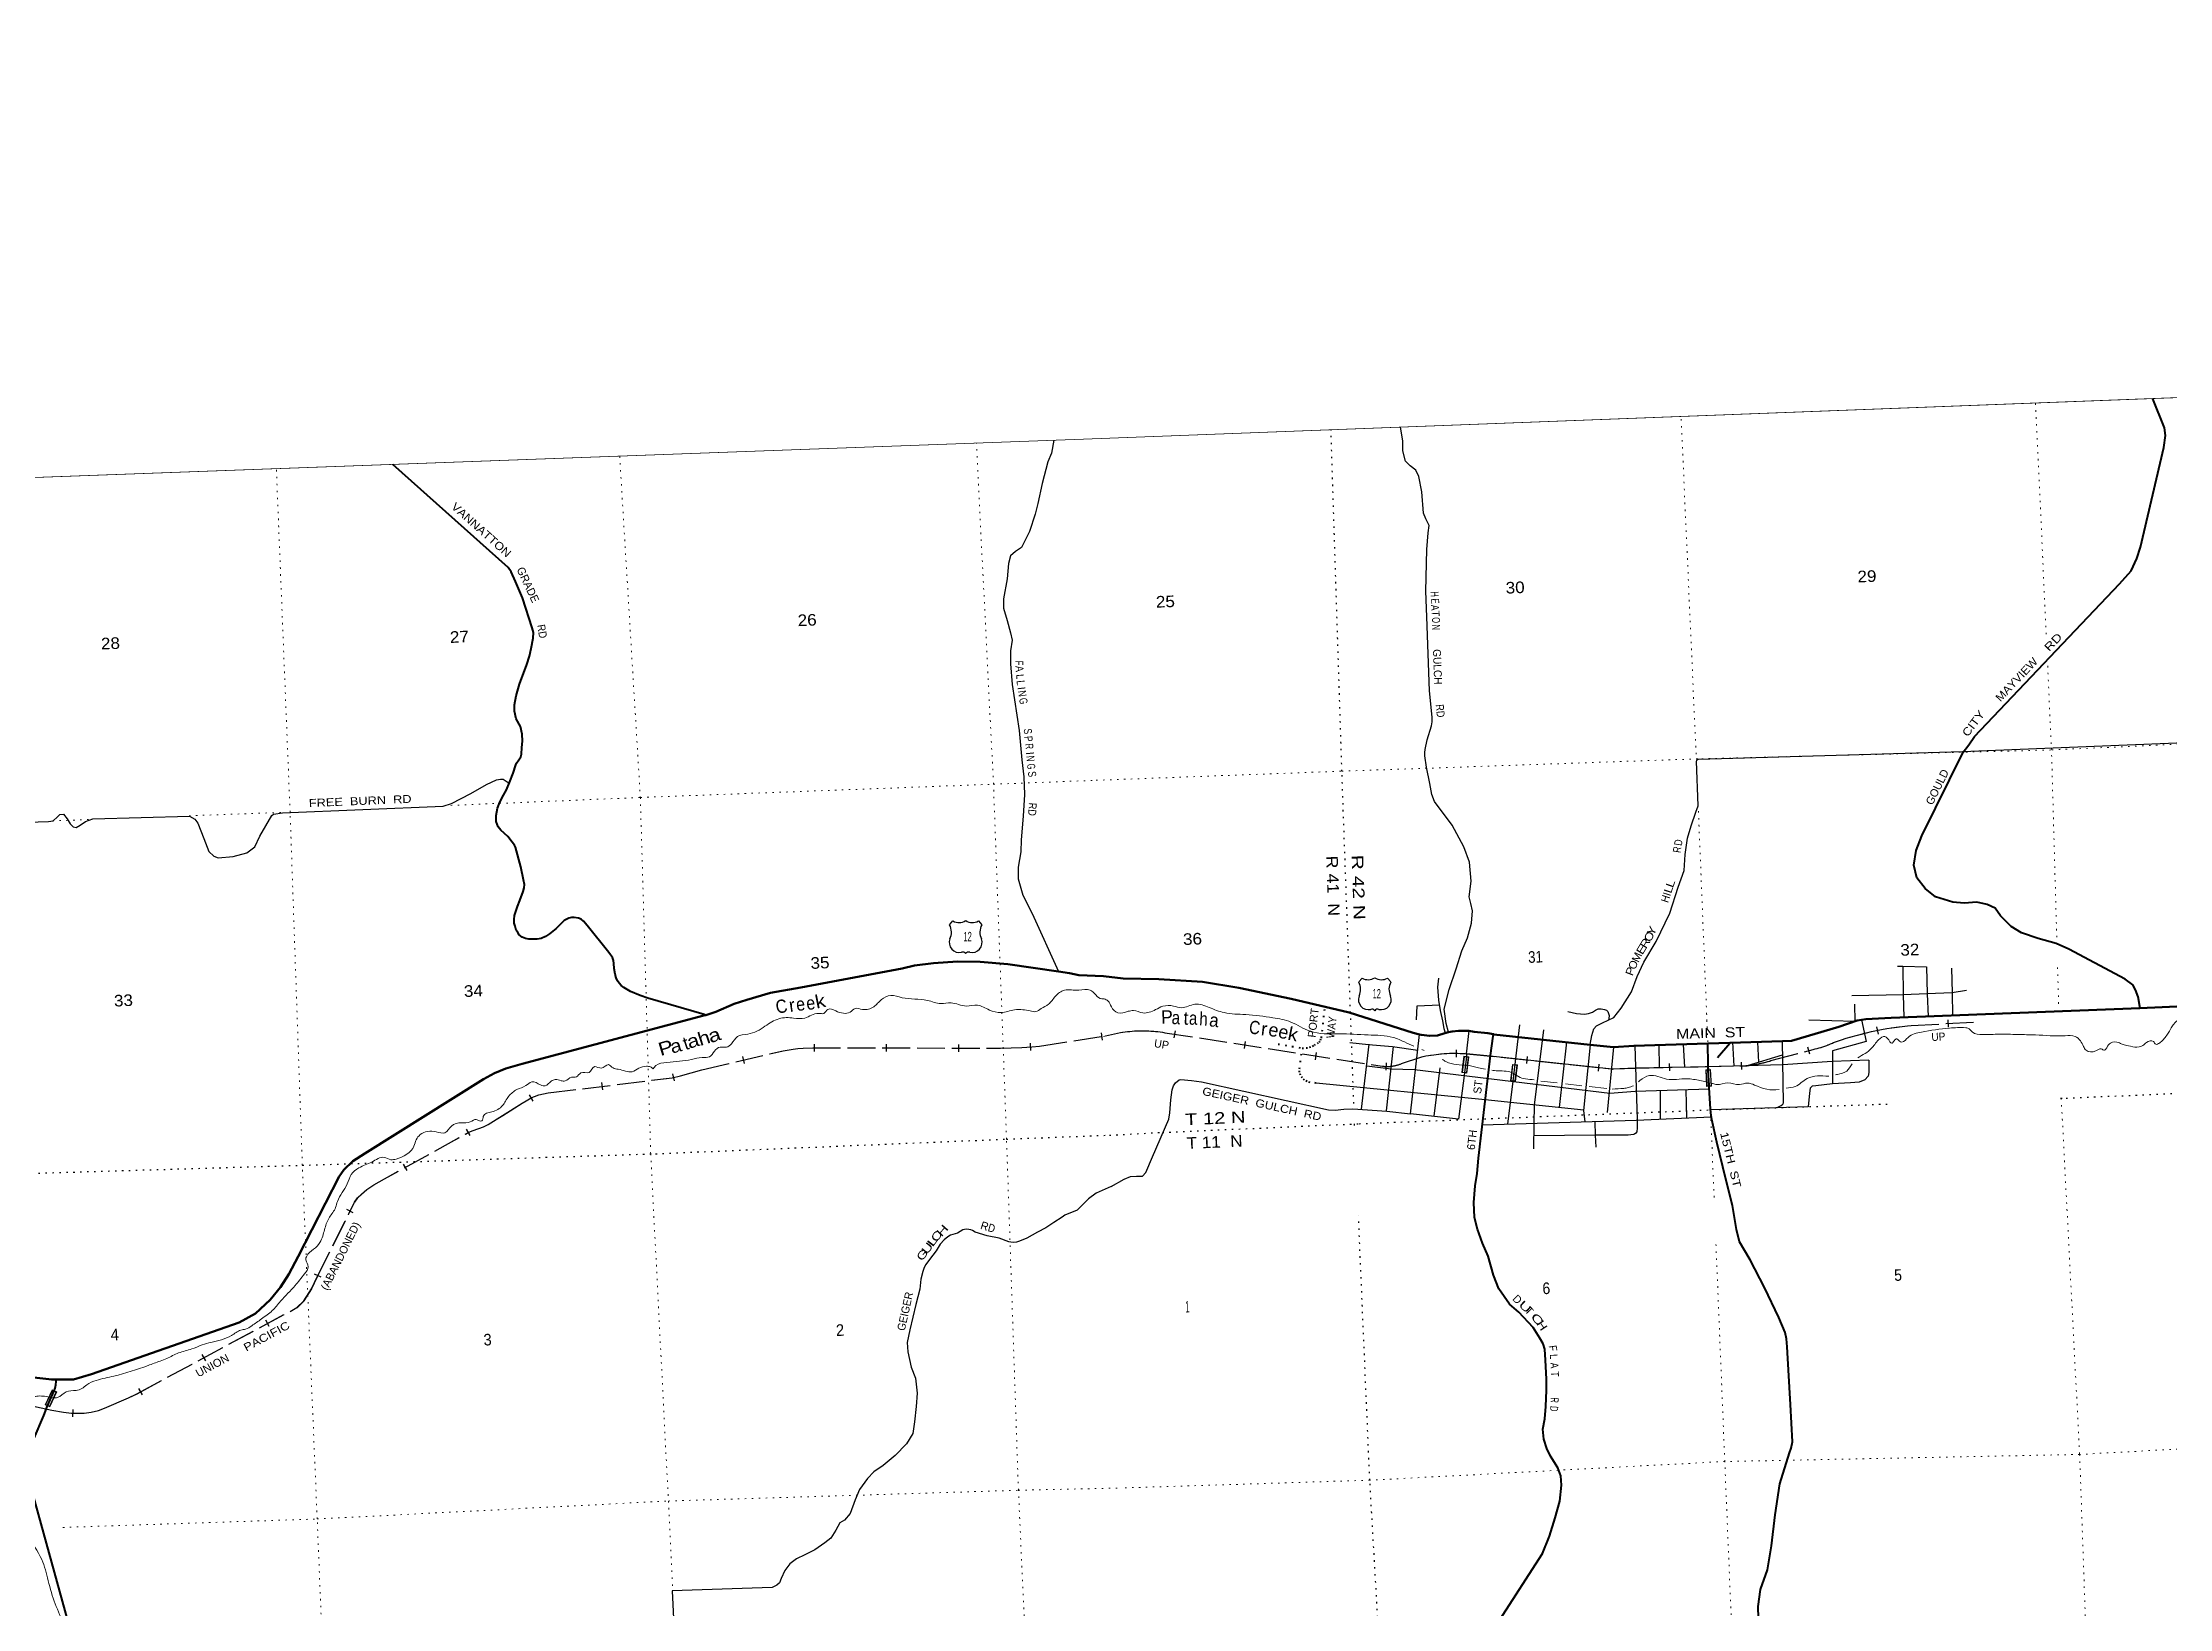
# Model space of a CAD drawing. Header units: feet. Extents: x 757852 to 1040949, y -536576 to -344549.
# Drawn here: x 836829 to 868934, y -368176 to -344549 of the extents above; entities that cross this region are included whole.
import ezdxf
from ezdxf.enums import TextEntityAlignment as Align

# ---------------------------------------------------------------- set-up
doc = ezdxf.new("R2010")
doc.units = ezdxf.units.FT
doc.header["$LTSCALE"] = 70
doc.linetypes.add('DOTTED', pattern=[1.5, 0.3, -1.2])
doc.linetypes.add('LONG_DASHED', pattern=[7.5, 6, -1.5])
for name, color, linetype, lineweight in [('16', 7, 'Continuous', 25), ('20', 7, 'Continuous', 70), ('26', 7, 'Continuous', 40), ('29', 7, 'Continuous', 25), ('31', 7, 'Continuous', 13), ('34', 7, 'Continuous', 13), ('39', 7, 'Continuous', 13), ('4', 7, 'Continuous', 13), ('53', 7, 'DOTTED', 40), ('6', 7, 'DOTTED', 25), ('61', 7, 'Continuous', 13), ('63', 7, 'Continuous', 25), ('7', 7, 'DOTTED', 13)]:
    doc.layers.add(name, color=color, linetype=linetype, lineweight=lineweight)
for name, color, linetype in [('27', 7, 'Continuous'), ('30', 7, 'Continuous'), ('41', 7, 'Continuous'), ('54', 7, 'Continuous')]:
    doc.layers.add(name, color=color, linetype=linetype)

msp = doc.modelspace()

# ---------------------------------------------------------------- linework, layer by layer
at = {"layer": '16'}
for p, q in [((850520.11, -357862.18), (850571.42, -357803.42)), ((850763.18, -357797.45), (850762.9, -357797.65)), ((850955.27, -357803.33), (851006.66, -357862.18)), ((856695.93, -358723.78), (856747.24, -358665.02)), ((856939, -358659.05), (856938.72, -358659.25)), ((857131.09, -358664.93), (857182.48, -358723.78))]:
    msp.add_line(p, q, dxfattribs=at)
for centre, radius, start, end in [((850327.13, -357972.81), 222.05, 332.97043, 29.75871), ((850662.5, -357645.76), 182.07, 239.97227, 303.45418), ((850864.28, -357646.26), 181.52, 236.33975, 300.08743), ((850864.27, -357645.76), 182.07, 236.54582, 236.59441), ((851199.63, -357972.81), 222.05, 150.24129, 207.02957), ((850666.32, -358127.71), 151.42, 159.09177, 283.81923), ((850860.44, -358127.71), 151.42, 256.18077, 20.90823), ((856842.14, -358989.31), 151.42, 159.09177, 283.81923), ((856502.95, -358834.41), 222.05, 332.97043, 29.75871), ((856838.32, -358507.36), 182.07, 239.97227, 303.45418), ((857040.1, -358507.86), 181.52, 236.33975, 300.08743), ((857040.09, -358507.36), 182.07, 236.54582, 236.59441), ((857036.26, -358989.31), 151.42, 256.18077, 20.90823), ((857375.45, -358834.41), 222.05, 150.24129, 207.02957)]:
    msp.add_arc(centre, radius, start, end, dxfattribs=at)
for centre, major_axis, start_param, end_param in [((850721.66, -358326.53), (-19.56, 51.67), 4.95877769, 6.28318531), ((850805.11, -358326.53), (19.56, 51.67), 0, 1.32637542), ((856897.48, -359188.13), (-19.56, 51.67), 4.95877769, 6.28318531), ((856980.93, -359188.13), (19.56, 51.67), 0, 1.32637542)]:
    msp.add_ellipse(centre, major_axis=major_axis, ratio=0.929097, start_param=start_param, end_param=end_param, dxfattribs=at)
at = {"layer": '20'}
for p, q in [((861964.1, -359651.41), (862300.75, -359641.03)), ((862300.75, -359641.03), (863091.43, -359616.65))]:
    msp.add_line(p, q, dxfattribs=at)
for points in [[(846840.7, -359222.69), (846991.67, -359175.53), (847269.82, -359053.23), (847460.08, -358990.94), (847819.31, -358885.35), (848274.07, -358805.89), (849807.16, -358520.22), (849992.08, -358474.23), (850280.06, -358442.01), (850638.57, -358414.86), (850982.31, -358418.5), (851399.78, -358455.23), (852166.34, -358567.24)], [(852166.34, -358567.24), (852329.75, -358591.12), (852473.04, -358619.78), (852843.2, -358637.25)], [(857612.86, -359515.26), (857517.02, -359488.51), (856550.75, -359181.92), (855675, -358975.6), (854887.32, -358814.22), (854337.35, -358722.31), (853676.74, -358680.8), (853139.88, -358670.83), (852843.2, -358637.25)], [(870515.43, -358911.65), (870507.28, -358910.6), (870372.54, -358907.62), (870175.98, -358917.02), (869919.18, -358980.95), (869646.4, -359047.5), (869382.37, -359079.54), (868826.73, -359104.45), (868488.95, -359117.48)], [(837036.76, -364722.66), (837293.64, -364722.96), (837569.39, -364638.97), (839797.14, -363863.61), (840044.44, -363724.52), (840264.89, -363520.21), (840419.66, -363330.72), (840548.01, -363134.3), (840689.45, -362866.95), (841305.61, -361658.72), (841377.68, -361557.16), (841510.75, -361424.88), (841692.88, -361312.66), (843485.96, -360187.63), (843653.06, -360100.17), (843822.84, -360028.68), (844071.02, -359957.92), (846813.18, -359231.29), (846840.7, -359222.69)], [(864288.17, -359294.99), (864350.72, -359284.77), (864731.65, -359262.4), (868488.95, -359117.48)], [(858053.93, -359481.69), (857995.07, -359493.52), (857886.74, -359531.84), (857767.69, -359538.26), (857641.22, -359523.17), (857612.86, -359515.26)], [(858728.9, -359512.38), (858643.51, -359497.18), (858441.32, -359474.07), (858359.5, -359459.72), (858204.47, -359459.63), (858106.26, -359471.18), (858053.93, -359481.69)], [(860187.65, -359669.52), (858737.27, -359513.87), (858728.9, -359512.38)], [(863091.43, -359616.65), (863229.76, -359612.38), (863941.23, -359402.69), (864222.91, -359305.65), (864288.17, -359294.99)], [(861964.1, -359651.41), (860847.46, -359685.85), (860540.85, -359707.43), (860187.65, -359669.52)], [(837036.76, -364722.66), (836968.13, -364722.58), (833877.51, -364380.07), (833513.94, -364335.04), (833370.76, -364290.1), (833240.36, -364231.94), (833227.52, -364224.82)]]:
    msp.add_lwpolyline(points, dxfattribs=at)
at = {"layer": '26'}
for points in [[(868488.95, -359117.48), (868484.96, -359093.06), (868461.17, -358947.3), (868423.07, -358842.18), (868382.09, -358767.33), (868268.34, -358681.14), (867805.02, -358435.19), (867415.58, -358230.69), (867225.44, -358143.35), (866953.34, -358067.13), (866699.07, -357984.21), (866544.67, -357885.47), (866383.92, -357724.65), (866303.31, -357611.08), (866182.59, -357553.29), (866026.59, -357518.95), (865834.27, -357534.22), (865664.89, -357518.47), (865404.75, -357439.79), (865249.37, -357314.96), (865118.65, -357151), (865077.46, -356963.57), (865111.32, -356741.15), (865195.34, -356516.84), (865819.21, -355256.99), (865905.44, -355145.19), (865989.06, -355017.4), (868179.3, -352715.57), (868354.74, -352517.98), (868444.35, -352335.69), (868496.14, -352162.86), (868849.61, -350657.84), (868877.02, -350477.89), (868860.62, -350361.9), (868684.34, -349926.54)], [(846840.7, -359222.69), (846813.92, -359214.81), (845966.12, -358965.32), (845852.11, -358929.9), (845704.91, -358869.74), (845601.83, -358807.72), (845562.09, -358777.91), (845532.77, -358742.26), (845507.46, -358704.66), (845487.09, -358659.73), (845471.46, -358606.58), (845459.11, -358520.15), (845453.97, -358445.97), (845447.87, -358400.49), (845431.73, -358353.32), (845404.42, -358314.83), (845375.86, -358276.34), (845048.11, -357873.9), (844992.86, -357806.44), (844958.1, -357776.64), (844918.68, -357758.7), (844853.99, -357749.36), (844813.47, -357751.2), (844772.18, -357762.85), (844731.52, -357778.51), (844701.33, -357798.01), (844656.97, -357842.1), (844581.79, -357917.65), (844482.63, -357996.22), (844419.29, -358038.6), (844356.97, -358065.85), (844296.38, -358078.33), (844242.99, -358078.68), (844167.26, -358078.33), (844120.04, -358069.78), (844069.8, -358049.16), (844025.16, -358011.44), (844002.76, -357978.4), (843980.41, -357939.91), (843963.03, -357880.32), (843949.38, -357834.38), (843948.13, -357778.51), (843953.1, -357722.65), (843997.03, -357582.32), (844035.43, -357492.24), (844082, -357357.57), (844100.22, -357302.41), (844101.75, -357254.19), (844088.59, -357180.35), (844046.21, -356985.08), (843966.14, -356691.59), (843952.19, -356661.28), (843919.99, -356612.37), (843850.17, -356528.84), (843745.74, -356434.71), (843707.43, -356384.04), (843675.89, -356302.93), (843674.08, -356212.52), (843697.6, -356102.95), (843731.9, -356011.03), (843785.75, -355906.21), (843832.51, -355823.82), (843876.08, -355713.4), (843930.42, -355572.38), (843973.31, -355445.91), (843984.15, -355422.16), (844020.32, -355369.53), (844046.22, -355326.56), (844057.05, -355287.56), (844064.86, -355186.69), (844072.75, -355087.83), (844070.44, -354985.38), (844043.47, -354869.89), (843980.23, -354751.91), (843955.27, -354636.34), (843953.38, -354543.92), (843975.71, -354406.25), (844028.52, -354229.1), (844136.69, -353935), (844181.5, -353806.44), (844204.84, -353692.86), (844234.35, -353534.78), (844238.9, -353452.14), (844221.9, -353382.48), (844076.09, -352926.15), (843969.24, -352679.3), (843902.98, -352537.31), (843857.9, -352468.84), (842118.64, -350913.3)], [(858821.59, -368354.51), (859469.07, -367349.09), (859573.73, -367085.81), (859663.81, -366809.01), (859732.73, -366557.12), (859755.8, -366315.01), (859748.6, -366176.56), (859699.79, -366053.75), (859592.77, -365878.85), (859538.24, -365764.29), (859488.76, -365623.41), (859475.01, -365471.14), (859505.33, -365315.2), (859518.4, -365127.74), (859533.29, -364881.91), (859531.13, -364717.13), (859516.43, -364432.21), (859506.02, -364261.71), (859478.81, -364184.75), (859429.47, -364095.72), (859328.99, -363934.64), (859111.51, -363707.6), (858972.34, -363586.17), (858812.89, -363352.93), (858732.83, -363146.85), (858649.83, -362862.49), (858566.06, -362664.59), (858487.78, -362452.42), (858442.96, -362275.18), (858434.53, -362050.33), (858453.21, -361798.33), (858486.49, -361614.13), (858503.92, -361382.28), (858684.88, -359831.48), (858725.07, -359540.16), (858728.9, -359512.38)], [(862738.29, -368501.73), (862725.04, -368148.39), (862761.48, -367887.68), (862866.94, -367592.21), (862929.72, -367229.98), (862980.62, -366765.67), (863051.37, -366294.59), (863196.58, -365826.73), (863223.75, -365758.26), (863242.66, -365662.16), (863212.29, -365098.95), (863203.07, -364927.84), (863162.83, -364229.73), (863152.22, -364109.66), (863134.56, -364011.65), (863039.62, -363784.02), (862823.9, -363335.77), (862607.14, -362913.69), (862442.4, -362646.47), (862399.14, -362457.1), (862339.44, -362097.47), (862240.11, -361699.12), (862102.66, -361141.38), (862027.44, -360796.4), (862015.45, -360744.58), (862005.37, -360636.4), (861986.9, -360322.64), (861985.69, -360296.58), (861971.72, -360047.42), (861969.74, -359954.2), (861964.26, -359659.77), (861964.1, -359651.41)], [(862111.59, -359861.61), (862296.84, -359645.59), (862300.75, -359641.03)], [(836904.42, -365116.83), (837005.87, -364891.15), (837020.36, -364853.08), (837031.76, -364802.34), (837035, -364750.73), (837036.76, -364722.66)], [(838323.34, -370411.69), (838318.81, -370386.32), (838291.63, -370330.12), (838097.07, -369961.32), (837999.37, -369788.48), (837860.99, -369651.54), (837731.22, -369528.31), (837584.31, -369379.67), (837452.42, -369181.78), (837413.17, -369085.26), (836685.77, -366461.68), (836621.21, -366217.08), (836601.48, -366034.93), (836618.53, -365867.32), (836664.34, -365714.59), (836700.05, -365608.53), (836846.38, -365266.58), (836904.42, -365116.83)]]:
    msp.add_lwpolyline(points, dxfattribs=at)
at = {"layer": '29'}
for p, q in [((856738.13, -360642.48), (856856.12, -359662.99)), ((857218.69, -359696.74), (857109.77, -360669.28)), ((859831.48, -359631.3), (859721.98, -360618.62)), ((860543.21, -359708.04), (860449.17, -360691.96)), ((861224.76, -359673.68), (861231.46, -360013.19)), ((861594.66, -359668.11), (861615.85, -360011.18)), ((862338.43, -359633.82), (862358, -359994.96)), ((863089.11, -359826.75), (862557.7, -359986.9)), ((862716.1, -359631.69), (862731.36, -359934.3)), ((857922.34, -360018.96), (857832.59, -360749.44)), ((858291.41, -360094.83), (858204.59, -360794.42)), ((861244.71, -360366.52), (861248.91, -360793.61)), ((861633.89, -360349.88), (861643.75, -360773.71)), ((858204.59, -360794.42), (857476.19, -360713.24))]:
    msp.add_line(p, q, dxfattribs=at)
for points in [[(852095.31, -350547.89), (852059.38, -350744.44), (852004.63, -350875.43), (851917.87, -351200.8), (851852.34, -351505.17), (851810.88, -351665.76), (851727.44, -351926.65), (851606.97, -352166.97), (851517.07, -352227.05), (851441.56, -352294.58), (851408.27, -352410.59), (851387.83, -352640.67), (851334.24, -352942.53), (851334.14, -353083.28), (851392.24, -353269.85), (851442.31, -353456.75), (851465.01, -353566.39), (851439.69, -353728.31), (851441.96, -353925.27), (851467.02, -354233.87), (851570.58, -354927.24), (851613.43, -355371.82), (851640.3, -355628.06), (851653.55, -355894.93), (851631.15, -356221.62), (851602.08, -356580.75), (851597.66, -356761.9), (851555.16, -356992.92), (851554.41, -357165.87), (851627.07, -357412.15), (851765.44, -357691.85), (852166.34, -358567.24)], [(858053.93, -359481.69), (858017.74, -359347.92), (857987.69, -359135.95), (858060.83, -358835.66), (858167.69, -358524.05), (858253.99, -358253.42), (858337.13, -358059.3), (858399.15, -357837.84), (858414.23, -357650.3), (858389.95, -357538.63), (858366.04, -357437), (858391.35, -357200.83), (858370.7, -356918.14), (858283.49, -356682.18), (858106.54, -356357.11), (857842.03, -356001.16), (857799.92, -355896.19), (857771.6, -355730.39), (857722.06, -355480.95), (857695.67, -355313.07), (857695.28, -355260.63), (857701.51, -355214.89), (857730.78, -355070.5), (857795.26, -354861), (857803.34, -354797), (857806.27, -354725.89), (857767.29, -354329.29), (857725.52, -353215.08), (857708.98, -352827.7), (857725.48, -352195.81), (857746.32, -351947.74), (857758.23, -351836.72), (857710.32, -351738), (857672.9, -351650.95), (857648.82, -351330.19), (857601.81, -351094.73), (857556.14, -351001.96), (857475.25, -350934.63), (857400.38, -350867.08), (857360.33, -350709.76), (857364.64, -350556.81), (857327.26, -350353.7)], [(860187.65, -359669.52), (860187.76, -359668.43), (860212.81, -359532.79), (860243.16, -359431.13), (860283.64, -359385.38), (860376.44, -359341.68), (860548.14, -359258.83), (860657.47, -359120.02), (860812.97, -358872.93), (860900.7, -358640.45), (860999.06, -358423.64), (861186.34, -358113.03), (861391.32, -357685.15), (861519.25, -357292.33), (861608.31, -357041.7), (861623.36, -356799.89), (861660.32, -356553.23), (861715.6, -356366.19), (861784.24, -356160.56), (861822.46, -356067.2), (861797.21, -355393.47), (861805.33, -355372.79), (861814.14, -355365.09), (861826.24, -355359.58), (865810.73, -355245.25), (875134.97, -354867.65)], [(835219.44, -356355.93), (836920.77, -356303.59), (836990.55, -356290.6), (837052.36, -356231.7), (837089.11, -356197.99), (837143.1, -356191.69), (837198.29, -356261.76), (837243.71, -356338.27), (837289.78, -356382.57), (837334.33, -356390.75), (837399.17, -356355.85), (837477.2, -356300.29), (837586.07, -356261.53), (839045.78, -356221.05), (839125.32, -356265.14), (839174.24, -356329.44), (839262.36, -356560.99), (839338.76, -356752.81), (839412.09, -356824.13), (839481.47, -356849.36), (839705.77, -356831.88), (839914.42, -356776.85), (840031.13, -356685.48), (840108.77, -356525.38), (840288.46, -356212.19), (840315.7, -356190.93), (840451.49, -356171.15), (842875.85, -356069.86), (843001.4, -356031.7), (843294.41, -355880.64), (843531.86, -355745.98), (843683.59, -355675.25), (843742.05, -355661.77), (843781.78, -355665.49), (843828.93, -355691.26), (843870.57, -355725.7)], [(864829.08, -358484.73), (864909.42, -358483.72), (865267.55, -358496.4), (865274.65, -358900.22), (865291.54, -359243.37)], [(864909.42, -358483.72), (864913.71, -358919.82), (864924.28, -359255.16)], [(865642.03, -358516.5), (865651.95, -358888.05), (865658.72, -359229.57)], [(857901.71, -358664.72), (857886.76, -358801.99), (857902.24, -359000.44), (857928.18, -359156.28), (857960.13, -359311.89), (857982.41, -359423.63), (858002.04, -359491.32)], [(865871.68, -358853.65), (865651.95, -358888.05), (865274.65, -358900.22), (864913.71, -358919.82), (864140.54, -358930.79)], [(857569.75, -359296.41), (857577.89, -359085.01), (857913.86, -359070.24)], [(859853.55, -359168.34), (859985.25, -359197.56), (860102.3, -359211.26), (860164.44, -359200.44), (860225.72, -359180.48), (860271.19, -359146.51), (860310.27, -359131.07), (860353.73, -359128.9), (860404.95, -359137.56), (860435.17, -359148.71), (860458.4, -359169.73), (860468.19, -359198.24), (860474.7, -359229.43), (860472.42, -359275.75), (860467.42, -359292.89)], [(864181.4, -359055.91), (864187.23, -359318.03), (863493.35, -359300.91)], [(852961.07, -361809.57), (853156.93, -361697.87), (853253.89, -361658.03), (853344.1, -361652.63), (853434.55, -361653.25), (853482.75, -361599.17), (853584.3, -361360.13), (853828.23, -360792.07), (853842.83, -360699.04), (853859.6, -360503.4), (853877.96, -360349.92), (853900.01, -360292.78), (853928.5, -360245.97), (853985.13, -360201.78), (854008.83, -360196.23), (854170.18, -360212.28), (854323.57, -360230.64), (856242.23, -360653.08), (856338.91, -360659.49), (856472.97, -360644.4), (856605.4, -360639.42), (857118.93, -360670.38), (857476.19, -360713.24), (857612.86, -359515.26)], [(864396.05, -359904.28), (863844.2, -359923.01), (863096.53, -359971.22), (861980.63, -360005.13), (860874.15, -360022.6), (860523.1, -360037.8), (858681.32, -359843.67), (858322.28, -359806.91), (858362.98, -359460.33)], [(858946.82, -360869.05), (859025.97, -360220.62), (859129.74, -359370.45)], [(859486.11, -359443.5), (859346.05, -360584.65), (859338.23, -360858.36), (859336.48, -361240.41)], [(864288.17, -359294.99), (864357.35, -359622.27), (863848.21, -359762.03), (863846.88, -360262.67)], [(856563.83, -359637.79), (856846.16, -359665.38), (857205.05, -359698.13), (857587.62, -359753.54)], [(858322.28, -359806.91), (858320.94, -359846.87), (858291.41, -360094.83)], [(860863.51, -359687.14), (860897.26, -360799.76), (860897.84, -360922.37), (860892.15, -360984.91), (860878.06, -361004.83), (860861.33, -361020.24), (860842.73, -361025.62), (860765.39, -361033.9), (860265.18, -361036.62), (859339.29, -361047.3)], [(860187.65, -359669.52), (860090.43, -360663.22), (860110.8, -360831.33)], [(864396.05, -359904.28), (864396.96, -360089.2), (864386.95, -360143.86), (864334.89, -360202.11), (864251.82, -360237.4), (864117.53, -360246.47), (863846.88, -360262.67), (863596.83, -360292.18), (863542.73, -360296.22), (863509.75, -360327.62), (863500.49, -360402.35), (863482.55, -360605.44), (862012.15, -360653.67)], [(863014.28, -360617.65), (863075.42, -360587.2), (863098.44, -360567.19), (863106.1, -360547.85), (863091.43, -359616.65)], [(861989.19, -360340.55), (860871.43, -360378.54), (860486.71, -360407.08), (857537.7, -360049.51), (857185.59, -360036.61), (856818.23, -359992.11)], [(860093.53, -360657.55), (858607.54, -360501.84), (856054.31, -360250.02)], [(862022.29, -360765.54), (860885.68, -360812.26), (858561.57, -360883.54)], [(860259.41, -360831.81), (860265.1, -361034.61), (860277.89, -361215.07)], [(852961.07, -361809.57), (852734.92, -361911.82), (852619.97, -361997.09), (852446.22, -362165.26), (852258.55, -362241.52), (852217.78, -362271.39), (852096.56, -362354.9), (851971.33, -362434.57), (851845.41, -362498.17), (851688.43, -362587.22), (851575.79, -362632.17), (851528.41, -362647.4), (851486.88, -362653.64), (851445.35, -362651.56), (851413.5, -362643.02), (851266.55, -362588.88), (851090.28, -362554.07), (850909.06, -362497.35), (850868.19, -362471.56), (850843.19, -362462.51), (850812.93, -362457.16), (850771.13, -362454.57), (850722.93, -362465.63), (850640.47, -362512.67), (850536.18, -362542.7), (850494.26, -362568.18), (850439.86, -362615.61), (850380.72, -362681.79), (850318.26, -362781.59), (850215.28, -362912.6), (850159.62, -362988.74), (850135.95, -363032.56), (850115.23, -363094.08), (850088.98, -363205.45), (850071.26, -363357), (850008.78, -363590.86), (849920.38, -363972.6), (849878.19, -364163.38), (849888.21, -364305.72), (849940.06, -364534.78), (850005.41, -364702.94), (850028.92, -364927.16), (850017.41, -365130.72), (849992.87, -365358.97), (849964.13, -365535.11), (849868.35, -365693.97), (849696.86, -365868.08), (849518.34, -366018.35), (849375.65, -366112.82), (849279.5, -366215.39), (849161.83, -366379.19), (849096.22, -366538.79), (849018.44, -366743.14), (848936.25, -366843.11), (848863.56, -366882.36), (848804.03, -366995.46), (848728.63, -367113.24), (848635.31, -367187.54), (848488.94, -367290.22), (848337.46, -367366.96), (848209.46, -367428.65), (848108.04, -367501.28), (848032.04, -367605.02), (847980.7, -367721.79), (847955.41, -367789.21), (847914.73, -367825.1), (847843.88, -367860.25), (846335, -367909.65), (846405.26, -369365.84)]]:
    msp.add_lwpolyline(points, dxfattribs=at)
at = {"layer": '31'}
for p, q in [((858255.32, -360091.19), (858284.3, -359842.88)), ((858284.3, -359842.88), (858358.8, -359851.57)), ((858987.64, -360214.75), (859016.44, -359966.41)), ((859062.14, -360223.39), (858987.64, -360214.75)), ((859016.44, -359966.41), (859090.94, -359975.05)), ((859090.94, -359975.05), (859062.14, -360223.39))]:
    msp.add_line(p, q, dxfattribs=at)
msp.add_lwpolyline([(858358.8, -359851.57), (858329.82, -360099.88), (858255.32, -360091.19)], dxfattribs=at)
for points in [[(858291.31, -359851.74), (858264.19, -360084.17), (858322.8, -360091.01), (858349.92, -359858.59)], [(859023.46, -359975.27), (858996.5, -360207.72), (859055.11, -360214.52), (859082.07, -359982.07)]]:
    msp.add_lwpolyline(points, close=True, dxfattribs=at)
at = {"layer": '34', "linetype": 'LONG_DASHED'}
for p, q in [((852844.51, -359544.12), (853099.03, -359487.66)), ((852844.51, -359544.12), (853099.03, -359487.66)), ((853771.76, -359489.8), (857053.61, -359995.33)), ((853771.76, -359489.8), (857053.61, -359995.33)), ((865034.28, -359383.13), (865983.62, -359328.62)), ((865034.28, -359383.13), (865983.62, -359328.62)), ((857344.44, -359956.62), (857632.7, -359857.69)), ((857344.44, -359956.62), (857632.7, -359857.69)), ((858322.51, -359806.83), (860514.27, -360036.35)), ((858322.51, -359806.83), (860514.27, -360036.35)), ((862918.54, -359911.82), (863556.84, -359742.9)), ((862918.54, -359911.82), (863556.84, -359742.9))]:
    msp.add_line(p, q, dxfattribs=at)
msp.add_lwpolyline([(860541.19, -360037.24), (860874.54, -360023.35), (862541.78, -359987.84)], dxfattribs=at)
msp.add_lwpolyline([(860541.19, -360037.24), (860874.54, -360023.35), (862541.78, -359987.84)], dxfattribs=at)
for centre, radius, start, end in [((853429.02, -361492.8), 2032.12, 80.28998, 99.34549), ((853429.02, -361492.8), 2032.12, 80.28998, 99.34549), ((865405.11, -363869.68), 4501.86, 94.72495, 110.01054), ((865405.11, -363869.68), 4501.86, 94.72495, 110.01054), ((858143.03, -362080.26), 2280.41, 85.49161, 102.9316), ((858143.03, -362080.26), 2280.41, 85.49161, 102.9316), ((863156.15, -358038.8), 1750.57, 283.23183, 293.87249), ((863156.15, -358038.8), 1750.57, 283.23183, 293.87249), ((857123.93, -359411.77), 587.77, 263.12891, 292.03432), ((857123.93, -359411.77), 587.77, 263.12891, 292.03432), ((860531.39, -359931.48), 106.3, 260.72595, 275.29237), ((860531.39, -359931.48), 106.3, 260.72595, 275.29237), ((862371.54, -358174.98), 1820.94, 274.89433, 287.48127), ((862371.54, -358174.98), 1820.94, 274.89433, 287.48127)]:
    msp.add_arc(centre, radius, start, end, dxfattribs=at)
at = {"layer": '39'}
for p, q in [((857646.7, -359743.33), (857683.86, -359759.85)), ((859443.52, -360217.67), (859694.13, -360246.42)), ((859818.04, -360260.92), (860065.92, -360289.36)), ((860174.08, -360298.63), (860443.43, -360329.54))]:
    msp.add_line(p, q, dxfattribs=at)
for points in [[(846045.21, -360031.7), (846087.48, -359985.69), (846252.18, -359936.53), (846626.06, -359892.66), (846783.5, -359861.9), (846897.57, -359851.07), (846970.4, -359767.58), (847058.21, -359705.57), (847154.73, -359707.55), (847228.92, -359656.17), (847316.78, -359547.91), (847475.97, -359511.05), (847734.15, -359391.61), (847837.75, -359322.91), (848056.18, -359261.44), (848164.99, -359268.93), (848335.73, -359267.78), (848543.71, -359196.7), (848622.1, -359197.42), (848681.83, -359136.6), (848801.35, -359159.72), (849019.06, -359176.7), (849095.17, -359123.23), (849206.33, -359138.66), (849375.38, -359097.37), (849493.41, -358989.85), (849631.44, -358927.75), (849803.62, -358960.72), (850185.07, -359000.97), (850390.1, -359050.66), (850542.28, -359038.22), (850773.38, -359086.81), (850941.61, -359073.7), (851121.49, -359146.56), (851295.93, -359185.47), (851501.16, -359144.67), (851625.6, -359141.44), (851738.85, -359158.8), (851819.76, -359171.48), (851904.14, -359123.69), (852012, -359060.84), (852119.33, -358937.7), (852254.17, -358847.57), (852471.21, -358848.49), (852641.87, -358845.34), (852818.64, -358979.73), (852855.29, -358978.83)], [(852856.17, -358979.05), (852911.37, -359007.11), (852963.06, -359099.66), (853058.82, -359188.54), (853218.74, -359166.44), (853294.69, -359155.55), (853438.65, -359190.34), (853629.69, -359140.94), (853738.32, -359090.62), (853900.92, -359086.52), (854024.44, -359112.03), (854221.43, -359060.4), (854440.23, -359108.46), (854664.18, -359186.49), (854990.74, -359214.43), (855402.47, -359263.28), (855672.12, -359327.53), (855962.68, -359467.39), (856400.12, -359505.23), (856838.81, -359522.91), (857217.99, -359560.93), (857389.32, -359628.88), (857530.51, -359691.67)], [(864228.8, -359866.1), (864434.11, -359727.29), (864543.28, -359597.18), (864639.79, -359545.3), (864715.11, -359624.9), (864742.09, -359648.01), (864778.86, -359610.44), (864820.02, -359582.76), (864857.49, -359617.54), (864894.13, -359630.23), (864987.96, -359560.36), (865189.84, -359478.39), (865613.63, -359420.24), (865858.57, -359415.05), (865892.98, -359421.8), (865957.37, -359477.68), (866115.6, -359517.97), (866362.48, -359510.7), (866641.98, -359516.28), (866913.45, -359522.16), (867360.02, -359535.53), (867511.11, -359545.93), (867589.84, -359609.32), (867637.3, -359695.99), (867675.59, -359752.85), (867822.67, -359763.41), (867903.96, -359734.22), (867952.87, -359752.48), (867987.63, -359714.99), (868045.26, -359644.47), (868169.59, -359637.78), (868218.72, -359662.07), (868285.69, -359679.66), (868413.23, -359705.02), (868531.01, -359684.51), (868589.47, -359636.07), (868691.42, -359622.19), (868729.12, -359662.99), (868782.69, -359644.89), (869065, -359296.53), (869151.93, -359257.08), (869305.98, -359239.22), (869553.13, -359185.7), (869708.88, -359159.74), (869818.13, -359179.76), (869918.31, -359171.98), (869997.03, -359074.53), (870173.42, -359039.2)], [(857955.6, -359891.97), (858013.26, -359925.08), (858343.68, -359980.38)], [(837000.06, -364999.71), (837051.92, -364994.52), (837186.84, -364906.41), (837334.68, -364886.11), (837421.91, -364858.31), (837495.84, -364800.91), (837638.99, -364735.85), (837906.47, -364670.35), (838421.94, -364510.61), (838603.92, -364442.63), (838702.77, -364404.29), (838883.56, -364320.99), (839080.08, -364260.95), (839238.38, -364200.9), (839371.65, -364161.01), (839680.53, -364058.98), (839822.45, -363977.1), (839893.41, -363960.72), (839986.21, -363911.59), (840133.59, -363807.88), (840297.35, -363682.33), (840422.9, -363540.41), (840641.53, -363303.29), (840782.85, -363128.44), (840838.53, -363019.53), (840803.71, -362908.39), (840832.9, -362831.47), (840951.05, -362733.29), (841030.97, -362627.38), (841091.3, -362437.85), (841160.17, -362273.74), (841252.96, -362126.36), (841280.26, -362033.56), (841427.64, -361771.55), (841489.12, -361626.87), (841603.48, -361527.55), (841800.75, -361440.83), (841986.67, -361370.68), (842086.55, -361404.68), (842166.53, -361395.29), (842435.53, -361198.98), (842469.67, -361103.04), (842530.72, -361026.07), (842772.06, -360983.75), (842903.27, -360998.34), (842999.5, -360897.77), (843152.08, -360847.12), (843286.21, -360835.44), (843375.03, -360797.52), (843426.18, -360819.5), (843460.37, -360820.07), (843481.56, -360750.82), (843609.39, -360685.12), (843772.06, -360587.79), (843864.67, -360449.18), (843986.97, -360347.51), (844125, -360285.41), (844213.15, -360231.43), (844347.64, -360276.04), (844416.59, -360291.24), (844507.98, -360219.03), (844569.32, -360196.34), (844656.41, -360212.78), (844718.84, -360216.19), (844813, -360161.96), (844887.12, -360156.83), (844954.79, -360093.66), (845079.14, -360088.43), (845163.84, -360000.42), (845265.31, -360024.3), (845369.5, -359969.65), (845439.97, -360020.97), (845519.13, -360039.76), (845729.67, -360077.15), (845829.93, -360024.67), (845945.24, -359995.69), (846005.92, -360005.21), (846045.21, -360031.7)], [(858343.68, -359980.38), (858505.05, -360019.17), (858608.12, -360037)], [(858706.85, -360054.08), (858743.7, -360060.46), (858979.59, -360081.75), (859083.93, -360134.06)], [(859083.93, -360134.06), (859107.93, -360151.1), (859215.7, -360185.25), (859347.11, -360200.33)], [(860918.23, -360229.61), (860941.5, -360211.05), (861085.34, -360135.28), (861342.49, -360187.94), (861647.78, -360184.5), (861847.7, -360211.17), (862039.71, -360256.81)], [(863149.27, -360325.92), (863285.67, -360299.85), (863465.67, -360180.93), (863790.59, -360146.14)], [(863895.72, -360124.77), (863923.88, -360119.05), (864062.6, -360067.59), (864142.56, -359956.87)], [(860524.66, -360338.94), (860697.96, -360328.74), (860766.77, -360316), (860842.81, -360289.77)], [(862038.91, -360256.65), (862103.15, -360271.93), (862266.93, -360245.67), (862444.71, -360271.15), (862566.42, -360248.48), (862670.03, -360278.76), (863040.98, -360346.61), (863044.61, -360345.92)], [(832712.11, -364434.03), (832834.36, -364471.38), (832925.55, -364463.67), (833030.19, -364441.86), (833275.83, -364443.75), (833314.04, -364460.13), (833363.17, -364487.42), (833461.43, -364509.26), (833625.19, -364542.01), (833748.65, -364564.45), (833856.22, -364590.08), (834070.18, -364613.25), (834569.67, -364737.02), (834956.91, -364819.25), (835217.44, -364898.77), (835553.29, -365001.27), (835747.47, -365079.56), (835890.05, -365077.58), (835952.73, -365087.01), (836002.67, -365175.39), (836063.23, -365277.41), (836078.73, -365359.19), (836134.26, -365437.29), (836265.9, -365461.91), (836338.32, -365559.4), (836364.69, -365803.6), (836354.61, -366041.29), (836409.45, -366246.09), (836375.24, -366340.03), (836318.58, -366521.36), (836392.09, -366787.71), (836589.31, -367081.03), (836817.3, -367437.39), (836913.16, -367757.08), (837020.39, -368108.47), (837150.51, -368430.75), (837224.78, -368715.16), (837232.3, -369036.56), (837252.68, -369186.51), (837317.9, -369256.16), (837375.5, -369287.91), (837408.4, -369401.14), (837495.79, -369520.12), (837654.38, -369611.98), (837807.45, -369716.13), (837929.45, -369845.71), (837952.46, -370057.89), (837999.99, -370184.57), (838151.25, -370341.08), (838221.95, -370492.93), (838364.15, -370557.98)], [(835140.13, -364875.89), (835222, -364816.14), (835345.48, -364742.58), (835461.81, -364737.69), (835580.26, -364782.97), (835653.99, -364816.07), (835723, -364785.01), (835775.8, -364750.62), (835854.56, -364807.63), (835924.47, -364893.16), (836012.41, -364929.67), (836161.42, -364937.48), (836276.51, -364950.74), (836355.83, -364973.54), (836462.66, -365029.37), (836542.89, -365025.99), (836609.42, -365031.24), (836719.79, -364980.35), (836811.8, -364970.44), (837000.06, -364999.71)]]:
    msp.add_spline(points, degree=3, dxfattribs=at)
at = {"layer": '4'}
for points in [[(757851.71, -353854.74), (789416.66, -352790.58), (820980.12, -351683.01), (852542.04, -350532.02), (884102.33, -349337.62), (915660.96, -348099.8), (947217.84, -346818.58), (978772.94, -345493.96), (1000559.5, -344549.37)], [(1039242.56, -525836.22), (1018370.82, -526769.91), (986566.33, -528148.83), (954759.98, -529484.01), (922951.82, -530775.43), (891141.91, -532023.1), (859330.32, -533227.02), (827517.11, -534387.17), (795702.32, -535503.56), (763886.04, -536576.2), (757851.71, -353854.74), (789416.66, -352790.58), (820980.12, -351683.01), (852542.04, -350532.02), (884102.33, -349337.62), (915660.96, -348099.8), (947217.84, -346818.58), (978772.94, -345493.96), (1000559.5, -344549.37)]]:
    msp.add_lwpolyline(points, dxfattribs=at)
at = {"layer": '53'}
msp.add_line((855481.97, -359660.15), (855842, -359720.19), dxfattribs=at)
for points in [[(855842, -359720.19), (855901.22, -359719.33), (855952.2, -359709.13), (855999.1, -359694.85), (856027.64, -359678.53), (856072.5, -359654.04), (856096.97, -359631.6), (856117.37, -359601), (856132.13, -359569.32), (856189.06, -359096.71)], [(856054.31, -360250.02), (855963.33, -360239.05), (855917.18, -360227.23), (855875.66, -360203.87), (855841.6, -360170.55), (855817.32, -360129.56), (855804.48, -360083.68), (855803.95, -360036.04), (855842, -359720.19)]]:
    msp.add_lwpolyline(points, dxfattribs=at)
at = {"layer": '6'}
for p, q in [((856634.09, -360887.09), (856632.85, -360858.29)), ((862136.03, -360649.23), (864672.01, -360565.3)), ((852932.27, -361034.36), (853747.34, -360992.55))]:
    msp.add_line(p, q, dxfattribs=at)
for points in [[(856621.56, -360556.38), (856442.45, -355543.12), (856278.14, -350392.9)], [(867291.45, -360478.6), (867375.18, -360475.83), (872651.21, -360250.58), (878172.59, -360030.53), (879467.46, -360162)], [(853732.07, -360993.23), (856704.16, -360861.66), (861999.39, -360653.8)], [(824849.85, -361958.91), (830095.11, -361782.47), (835403.93, -361647.61), (840749.93, -361489.06), (846083.22, -361314.97), (851380.38, -361094.13), (852932.27, -361034.36)], [(857171.37, -371558.23), (856863.64, -366240.78), (856692.69, -362253.79)]]:
    msp.add_lwpolyline(points, dxfattribs=at)
at = {"layer": '61'}
for p, q in [((862008.88, -360045.53), (862023.34, -360295.11)), ((862023.34, -360295.11), (861948.47, -360299.45)), ((837042.11, -364907.56), (836938.41, -365135.04)), ((836938.41, -365135.04), (836870.16, -365103.93))]:
    msp.add_line(p, q, dxfattribs=at)
for points in [[(861948.47, -360299.45), (861934.01, -360049.86), (862008.88, -360045.53)], [(836870.16, -365103.93), (836973.86, -364876.45), (837042.11, -364907.56)]]:
    msp.add_lwpolyline(points, dxfattribs=at)
for points in [[(861942.45, -360057.38), (861955.99, -360290.99), (862014.89, -360287.59), (862001.35, -360053.97)], [(836880.75, -365099.97), (836977.81, -364887.04), (837031.51, -364911.51), (836934.45, -365124.44)]]:
    msp.add_lwpolyline(points, close=True, dxfattribs=at)
at = {"layer": '63'}
for p, q in [((852829.92, -359601.27), (852812.5, -359492.04)), ((853911.8, -359568.14), (853928.64, -359458.82)), ((864541.09, -359508.88), (864519.64, -359400.37)), ((865599.34, -359404.27), (865593, -359293.84)), ((847425.02, -359954.31), (847400.01, -359846.57)), ((848482.31, -359770.23), (848482.57, -359659.62)), ((849570.14, -359772.85), (849570.41, -359662.24)), ((850657.98, -359775.47), (850658.25, -359664.86)), ((851748.77, -359758.01), (851741.6, -359647.63)), ((854971.91, -359728.8), (854988.75, -359619.48)), ((856044.65, -359896.68), (856061.49, -359787.36)), ((858172.13, -359856.2), (858173.49, -359745.6)), ((859234.25, -359956.1), (859245.77, -359846.09)), ((863503.88, -359812.26), (863475.58, -359705.33)), ((846369.3, -360217.38), (846345.47, -360109.37)), ((857112.26, -360052.92), (857114.69, -359942.34)), ((860313.86, -360071.78), (860325.38, -359961.77)), ((861391.5, -360065.85), (861389.14, -359955.27)), ((862477.1, -360045.34), (862474.74, -359934.76)), ((844234.88, -360520.29), (844179.5, -360424.55)), ((845285.03, -360351.85), (845271.67, -360242.05)), ((843283.83, -361042.41), (843230.29, -360945.62)), ((842331.9, -361568.93), (842278.36, -361472.14)), ((841519.43, -362205.81), (841420.44, -362156.46)), ((841034.03, -363179.35), (840935.04, -363130)), ((840251.18, -363923.81), (840198.77, -363826.4)), ((839293.17, -364439.2), (839240.77, -364341.79)), ((838335.17, -364954.59), (838282.77, -364857.18)), ((837286.08, -365283.86), (837289.24, -365173.3))]:
    msp.add_line(p, q, dxfattribs=at)
at = {"layer": '63', "linetype": 'LONG_DASHED', "lineweight": 13}
msp.add_lwpolyline([(833051.93, -364345.34), (836969.38, -365186.05), (837146.73, -365219.62), (837267.77, -365232.82), (837345.13, -365235.03), (837457.53, -365231.52), (837564.18, -365218.33), (837672.8, -365192.05), (837766.03, -365158.5), (838128.06, -365003.55), (838255.19, -364940.27), (840671.02, -363640.6), (840776.47, -363535.09), (840893.91, -363355.25), (840980.07, -363174.4), (841541.79, -362047.78), (841587.75, -361982.44), (841646.01, -361925.66), (841724.36, -361860.14), (841833.96, -361786.64), (843266.14, -360994.48), (843328.93, -360966.91), (843484.21, -360914.75), (843559, -360875.79), (843775.45, -360744.09), (844070.15, -360557.24), (844217.77, -360471.85), (844256.43, -360453.76), (844321.14, -360429.78), (844460.24, -360401.34), (846335.17, -360173.2), (846460.15, -360145.62), (846782.63, -360051.54), (848009.32, -359766.88), (848158.18, -359741.56), (848230.08, -359731.97), (848311.56, -359724.77), (848455.3, -359719.66), (851289.63, -359726.49), (851610.55, -359716.37), (851762.63, -359706.5), (851876.58, -359694.79), (852876.56, -359535.31)], dxfattribs=at)
at = {"layer": '63', "linetype": 'LONG_DASHED'}
for points in [[(833052.91, -364341.36), (836970.19, -365182.03), (837147.33, -365215.56), (837268.05, -365228.73), (837345.12, -365230.93), (837457.21, -365227.43), (837563.44, -365214.29), (837671.62, -365188.12), (837764.53, -365154.68), (838126.34, -364999.83), (838253.3, -364936.63), (840668.55, -363637.28), (840773.27, -363532.49), (840890.33, -363353.24), (840976.38, -363172.6), (841538.26, -362045.67), (841584.62, -361979.77), (841643.26, -361922.61), (841721.9, -361856.86), (841831.82, -361783.14), (843264.32, -360990.8), (843327.45, -360963.08), (843482.6, -360910.97), (843556.99, -360872.22), (843773.29, -360740.61), (844068.02, -360553.73), (844215.87, -360468.21), (844254.85, -360449.97), (844320.01, -360425.83), (844459.58, -360397.29), (846334.48, -360169.15), (846459.13, -360141.65), (846781.59, -360047.57), (848008.51, -359762.86), (848157.57, -359737.51), (848229.63, -359727.89), (848311.31, -359720.68), (848455.23, -359715.56), (851289.57, -359722.39), (851610.35, -359712.27), (851762.29, -359702.41), (851876.05, -359690.72), (852876.52, -359536.7)], [(852876.58, -359535.88), (853098.82, -359486.58), (853133.99, -359481), (853169.07, -359476.26), (853204.24, -359472.12), (853239.68, -359468.34), (853275.05, -359465.4), (853310.31, -359463.1), (853345.85, -359461.17), (853381.33, -359460.08), (853416.68, -359459.61), (853452.35, -359459.72), (853487.71, -359460.49), (853523.14, -359461.67), (853558.71, -359463.64), (853593.96, -359466.29), (853629.32, -359469.54), (853664.55, -359473.22), (853699.9, -359477.71), (853734.93, -359482.65), (853770.07, -359488.41), (853771.93, -359488.71), (857053.76, -359994.24), (857063.94, -359995.41), (857074.11, -359996.33), (857084.31, -359997.09), (857094.57, -359997.74), (857104.79, -359998.14), (857115, -359998.37), (857125.27, -359998.48), (857135.5, -359998.36), (857145.7, -359998.05), (857155.98, -359997.57), (857166.17, -359996.91), (857176.36, -359996.13), (857186.59, -359995.12), (857196.72, -359993.92), (857206.88, -359992.54), (857216.99, -359991.04), (857227.12, -359989.31), (857237.16, -359987.44), (857247.22, -359985.34), (857257.18, -359983.12), (857267.15, -359980.71), (857277.04, -359978.13), (857286.89, -359975.35), (857296.7, -359972.46), (857306.47, -359969.32), (857316.2, -359966.06), (857325.83, -359962.62), (857335.42, -359959.04), (857344.06, -359955.59), (857632.4, -359856.63), (857671.42, -359847.9), (857710.36, -359840.13), (857749.47, -359833.03), (857788.89, -359826.31), (857828.3, -359820.55), (857867.64, -359815.49), (857907.29, -359810.84), (857946.94, -359807.11), (857986.52, -359804.11), (858026.46, -359801.73), (858066.12, -359800.11), (858105.88, -359798.94), (858145.84, -359798.66), (858185.52, -359799.15), (858225.34, -359800.31), (858265.05, -359801.96), (858304.96, -359804.5), (858322.13, -359805.8), (858322.38, -359805.71), (860514.41, -360035.26), (860516.27, -360035.55), (860518.07, -360035.79), (860519.9, -360036), (860521.74, -360036.18), (860523.57, -360036.33), (860525.39, -360036.44), (860527.23, -360036.54), (860529.06, -360036.59), (860530.89, -360036.61), (860532.74, -360036.6), (860534.56, -360036.55), (860536.41, -360036.48), (860538.25, -360036.38), (860540.07, -360036.23), (860541.12, -360036.14), (860874.51, -360022.25), (862557.78, -359986.4)], [(862839.4, -359933.66), (862869.91, -359925.19), (862900.39, -359916.38), (862918.23, -359910.76), (863556.57, -359741.83), (863586.35, -359734.65), (863615.78, -359726.83), (863645.09, -359718.5), (863674.5, -359709.79), (863703.56, -359700.44), (863732.35, -359690.62), (863761.22, -359680.42), (863789.76, -359669.57), (863818.01, -359658.25), (863846.32, -359646.39), (863864.21, -359638.59), (863907.49, -359623.22), (863982.04, -359597.33), (864056.87, -359573.26), (864131.81, -359550.63), (864207.5, -359528.64), (864283.46, -359508.5), (864359.52, -359489.78), (864436.5, -359472.14), (864513.18, -359456.08), (864590.2, -359440.86), (864667.91, -359427.3), (864745.3, -359415.34), (864823.2, -359404.63), (864901.03, -359394.92), (864979.55, -359386.86), (865034.2, -359382.03), (865983.56, -359327.52)], [(862559.49, -359985.18), (862590, -359981.68), (862621.42, -359977.52), (862653, -359972.99), (862684.33, -359967.76), (862715.43, -359961.99), (862746.69, -359955.84), (862777.69, -359948.99), (862808.48, -359941.6), (862839.4, -359933.66)]]:
    msp.add_lwpolyline(points, dxfattribs=at)
at = {"layer": '7'}
for p, q in [((861793.91, -355393.67), (861562.58, -350195.07)), ((866913.86, -349993.5), (867074.13, -353478.43)), ((872527.77, -354978.6), (867142.99, -355223.07)), ((861982.39, -360047.45), (861792.08, -355351.99)), ((867142.99, -355223.07), (861792.33, -355358.1)), ((836978.05, -356292.48), (837591.73, -356269.87)), ((839039.8, -356216.53), (840443.36, -356164.82)), ((867245.71, -358505.76), (867262.65, -359111.26)), ((861953.12, -359325.26), (861946.91, -359172.15)), ((862009.16, -360707.89), (861992.51, -360297.13)), ((862060.44, -361973.54), (862011.63, -360769.11))]:
    msp.add_line(p, q, dxfattribs=at)
for points in [[(852625.99, -396287.14), (852548.18, -393240.96), (852337.37, -387857.03), (852176.08, -382551.44), (851989.43, -377168.5), (851805.36, -371751.27), (851559.46, -366392.94), (851380.38, -361094.13), (851182.88, -355739.8), (850925.3, -350589.49)], [(845540.67, -350791.95), (845852.69, -355939.9), (846008.87, -361315.31), (846275.9, -366554.89), (846340.31, -367904.22)], [(841983.94, -393583.75), (841800.26, -388225.91), (841599.07, -382831.52), (841379.27, -377520.35), (841188.95, -372145.61), (840974.83, -366826.16), (840749.93, -361489.06), (840565.56, -356160.32), (840358.23, -350984.56)], [(867096.07, -353955.47), (867153.07, -355194.79), (867237.18, -358201.08)], [(852733.34, -355680.59), (856442.45, -355543.12), (861792.33, -355358.1), (861824, -355357.13)], [(842887.56, -356063.51), (845852.69, -355939.9), (851182.88, -355739.8), (852733.34, -355680.59)], [(867300.72, -360471.92), (867300.83, -360475.83), (867578.77, -365852.06), (867763.76, -371140.57), (868006.49, -376563.55), (868258.68, -381950.01), (868460.61, -387282.08), (868716.99, -392521.63)], [(862615.36, -376183.42), (862446.32, -371421.71), (862221.94, -365958.94), (862087.39, -362638.47)], [(881023.06, -365181.83), (878365.1, -365325.97), (873042.89, -365552.17), (867578.77, -365852.06), (862221.94, -365958.94), (856863.64, -366240.78), (853130.06, -366357.71)], [(837137.09, -366953.29), (840974.83, -366826.16), (846275.9, -366554.89), (851559.46, -366392.94), (853130.06, -366357.71)]]:
    msp.add_lwpolyline(points, dxfattribs=at)

# ---------------------------------------------------------------- texts
at = {"layer": '16', "width": 0.6}
for p in [(850793.08, -358107.96), (856968.9, -358969.56)]:
    msp.add_text('12', height=140, dxfattribs=at).set_placement(p, align=Align.CENTER)
at = {"layer": '16', "width": 1.2}
msp.add_text('MAIN  ST', height=150, rotation=1.766, dxfattribs=at).set_placement((861488.95, -359583.14))
at = {"layer": '27'}
for s, rotation, width, p in [('VANNATTON', 318.192, 1.15, (842987.95, -351567.66)), ('RD', 279.849, 0.9, (844293.04, -353340.17)), ('RD', 46.423, 1.3, (867118.66, -353745.47)), ('MAYVIEW', 46.423, 1.1, (866383.02, -354503.42)), ('CITY', 52.801, 1.2, (865889.94, -355034.16)), ('15TH  ST', 283.844, 1.25, (862150.45, -361002.78))]:
    msp.add_text(s, height=120, rotation=rotation, dxfattribs=dict(at, width=width)).set_placement(p)
for s, rotation, p in [('GRADE', 295.016, (843981.72, -352496.86)), ('GOULD', 63.656, (865355.94, -356064.43)), ('ST', 83.344, (858543.53, -360416.82)), ('6TH', 83.344, (858447.38, -361262.82))]:
    msp.add_text(s, height=120, rotation=rotation, dxfattribs=at).set_placement(p)
for s, rotation, p in [('D', 315.172, (859049.04, -363555)), ('T', 313.769, (859226.93, -363726.91))]:
    msp.add_text(s, height=120, rotation=rotation, dxfattribs=at).set_placement(p, align=Align.CENTER)
for s, rotation, width, p in [('U', 317.23, 1.6, (859167.78, -363667.4)), ('C', 313.769, 1.65, (859348.38, -363853.7)), ('H', 303.736, 1.25, (859413.22, -363940.04)), ('F', 278.116, 0.9, (859569.84, -364257.65)), ('L', 273.347, 0.85, (859583.24, -364379.41)), ('A', 272.954, 0.8, (859590.69, -364513.04)), ('T', 272.885, 0.85, (859597.3, -364641.86)), ('R', 266.533, 0.7, (859594.49, -365029.26)), ('D', 266.078, 0.7, (859586.33, -365158.55))]:
    msp.add_text(s, height=120, rotation=rotation, dxfattribs=dict(at, width=width)).set_placement(p, align=Align.CENTER)
at = {"layer": '30'}
for s, rotation, width, p in [('H', 272.445, 0.65, (857781.73, -352873.37)), ('A', 272.445, 0.8, (857789.23, -353077.84)), ('E', 272.445, 0.75, (857790.48, -352978.84)), ('T', 272.147, 0.85, (857795.91, -353166.05)), ('O', 272.147, 0.65, (857804.33, -353266.18)), ('N', 272.147, 0.7, (857804.7, -353374.4)), ('F', 270.66, 0.75, (851511.64, -353912.49)), ('A', 274.643, 0.85, (851517, -354003.05)), ('L', 274.643, 0.85, (851528.14, -354121.62)), ('L', 274.643, 0.85, (851534.95, -354214.04)), ('N', 278.495, 0.8, (851559.68, -354380.37)), ('G', 278.495, 0.75, (851576.58, -354493.51)), ('S', 275.505, 0.8, (851642.73, -354946.21)), ('P', 275.505, 0.8, (851653.76, -355060.53)), ('R', 275.505, 0.75, (851664.73, -355174.39)), ('N', 275.505, 0.75, (851683.61, -355358.64)), ('G', 275.986, 0.7, (851693.22, -355478.34)), ('S', 275.986, 0.8, (851707.1, -355593.62)), ('R', 81.478, 0.8, (861561.35, -356735.31)), ('D', 81.478, 0.8, (861580.31, -356628.16)), ('L', 71.961, 1.2, (861428.44, -357345.14)), ('L', 70.438, 1.25, (861458.09, -357258.53)), ('H', 71.961, 0.9, (861382.17, -357487.19)), ('I', 71.961, 0.9, (861405.31, -357416.15)), ('O', 58.912, 1.2, (861131.14, -358069.01)), ('Y', 64.403, 1.25, (861174.41, -357975.91)), ('M', 65.598, 1.05, (860949.69, -358374.59)), ('E', 58.912, 1.35, (861014.73, -358262.09)), ('R', 58.912, 1.25, (861071.1, -358168.59)), ('P', 69.325, 1.15, (860850.48, -358583.02)), ('O', 65.598, 1.05, (860892.75, -358488.94)), ('H', 48.292, 1.5, (850456.61, -362513.27)), ('D', 344.829, 0.9, (851139.97, -362494.2)), ('G', 51.831, 1.35, (850155.66, -362877.97)), ('U', 51.831, 1.45, (850230.63, -362777.7)), ('L', 52.96, 1.75, (850309.24, -362670.42)), ('C', 54.084, 1.4, (850371.53, -362593.19))]:
    msp.add_text(s, height=120, rotation=rotation, dxfattribs=dict(at, width=width)).set_placement(p, align=Align.CENTER)
for s, rotation, width, p in [('GULCH', 272.147, 0.95, (857816.02, -353704.62)), ('RD', 275.613, 0.85, (857858.72, -354540.57)), ('FREE  BURN  RD', 2.392, 1.2, (840850.8, -356084.41)), ('RD', 266.078, 0.85, (851718.12, -356015.95)), ('GEIGER  GULCH  RD', 347.583, 1.15, (854326.01, -360423.91)), ('GEIGER', 77.53, 0.95, (849843.72, -363995.09))]:
    msp.add_text(s, height=120, rotation=rotation, dxfattribs=dict(at, width=width)).set_placement(p)
for s, rotation, p in [('I', 276.495, (851546.59, -354299.39)), ('I', 275.505, (851675.68, -355279.29)), ('R', 342.62, (851031.92, -362463.21))]:
    msp.add_text(s, height=120, rotation=rotation, dxfattribs=at).set_placement(p, align=Align.CENTER)
at = {"layer": '41'}
for s, rotation, width, p in [('k', 11.584, 1.15, (848587.7, -359111.35)), ('C', 10.559, 0.9, (848000.4, -359188.6)), ('e', 7.452, 0.9, (848283.13, -359155.28)), ('e', 7, 0.9, (848435.63, -359138.96)), ('a', 358.029, 0.85, (853933.52, -359360.57)), ('a', 359.242, 0.85, (854195.91, -359368.72)), ('h', 356.918, 0.85, (854349.22, -359379.63)), ('a', 353.776, 0.95, (854503.37, -359399.1)), ('a', 16.997, 1.2, (846675.98, -359706.61)), ('h', 17.748, 1.2, (846841.51, -359663.41)), ('a', 18.223, 1.25, (846999.83, -359619.16)), ('C', 353.388, 0.85, (855114.59, -359509.33)), ('k', 348.84, 1.1, (855685.98, -359607.06)), ('P', 16.428, 1.25, (846263.72, -359810.97)), ('a', 14.964, 1.15, (846412.26, -359783.54))]:
    msp.add_text(s, height=200, rotation=rotation, dxfattribs=dict(at, width=width)).set_placement(p, align=Align.CENTER)
for s, rotation, p in [('r', 8.886, (848155.74, -359171.01)), ('P', 1.763, (853804.95, -359350.4)), ('t', 358.389, (854086.38, -359368.11)), ('t', 17.812, (846568.62, -359742.62)), ('r', 353.423, (855258.68, -359529.79)), ('e', 349.395, (855394.34, -359545.14)), ('e', 348.395, (855542.86, -359575.19))]:
    msp.add_text(s, height=200, rotation=rotation, dxfattribs=at).set_placement(p, align=Align.CENTER)
at = {"layer": '54'}
msp.add_text('PORT', height=120, rotation=83.344, dxfattribs=at).set_placement((856043.72, -359567.29))
at = {"layer": '54', "width": 0.9}
msp.add_text('WAY', height=120, rotation=83.344, dxfattribs=at).set_placement((856326.14, -359579.31))
at = {"layer": '6'}
for s, rotation, width, p in [('R 41  N', 272.046, 1.15, (856204.32, -356820.92)), ('R 42 N', 272.046, 1.35, (856587.69, -356807.61)), ('T 12 N', 2.535, 1.3, (854078.44, -360885.84)), ('T 11  N', 2.535, 1.1, (854103.04, -361243.67))]:
    msp.add_text(s, height=175, rotation=rotation, dxfattribs=dict(at, width=width)).set_placement(p)
at = {"layer": '63'}
for s, rotation, width, p in [('UP', 3.286, 0.95, (865343.77, -359615.64)), ('PACIFIC', 28.279, 1.2, (839904.47, -364302.03)), ('UNION', 28.279, 1.05, (839180.49, -364690.97))]:
    msp.add_text(s, height=120, rotation=rotation, dxfattribs=dict(at, width=width)).set_placement(p)
for s, rotation, p in [('UP', 350.691, (853600.72, -359704.54)), ('(ABANDONED)', 63.499, (841129.23, -363387.25))]:
    msp.add_text(s, height=120, rotation=rotation, dxfattribs=at).set_placement(p)
at = {"layer": '7'}
for s, rotation, width, p in [('29', 2.153, 1.1, (864228.24, -352695.22)), ('30', 2.153, 1.1, (858917.96, -352864.68)), ('25', 2.153, 1.1, (853637.92, -353076.39)), ('27', 2.409, 1.1, (842981.67, -353608.7)), ('26', 2.409, 1.1, (848231.26, -353355.68)), ('28', 2.409, 1.1, (837714.58, -353707.05)), ('36', 2.153, 1.1, (854047.48, -358166.69)), ('31', 2.153, 0.85, (859257.25, -358436.03)), ('32', 2.153, 1.1, (864875.73, -358329.02)), ('35', 2.409, 1.1, (848425.2, -358527.07)), ('33', 2.409, 1.1, (837910.53, -359094.98)), ('34', 2.409, 1.1, (843192.7, -358950.39)), ('5', 2.153, 0.9, (864782.24, -363235.15)), ('6', 2.153, 0.9, (859473.08, -363434.73)), ('1', 2.153, 0.45, (854085.22, -363711.42)), ('4', 2.409, 0.95, (837860.64, -364132.34)), ('3', 2.409, 0.95, (843488.69, -364210.1)), ('2', 2.409, 0.95, (848808.99, -364065.89))]:
    msp.add_text(s, height=175, rotation=rotation, dxfattribs=dict(at, width=width)).set_placement(p)

doc.saveas('drawing.dxf')
